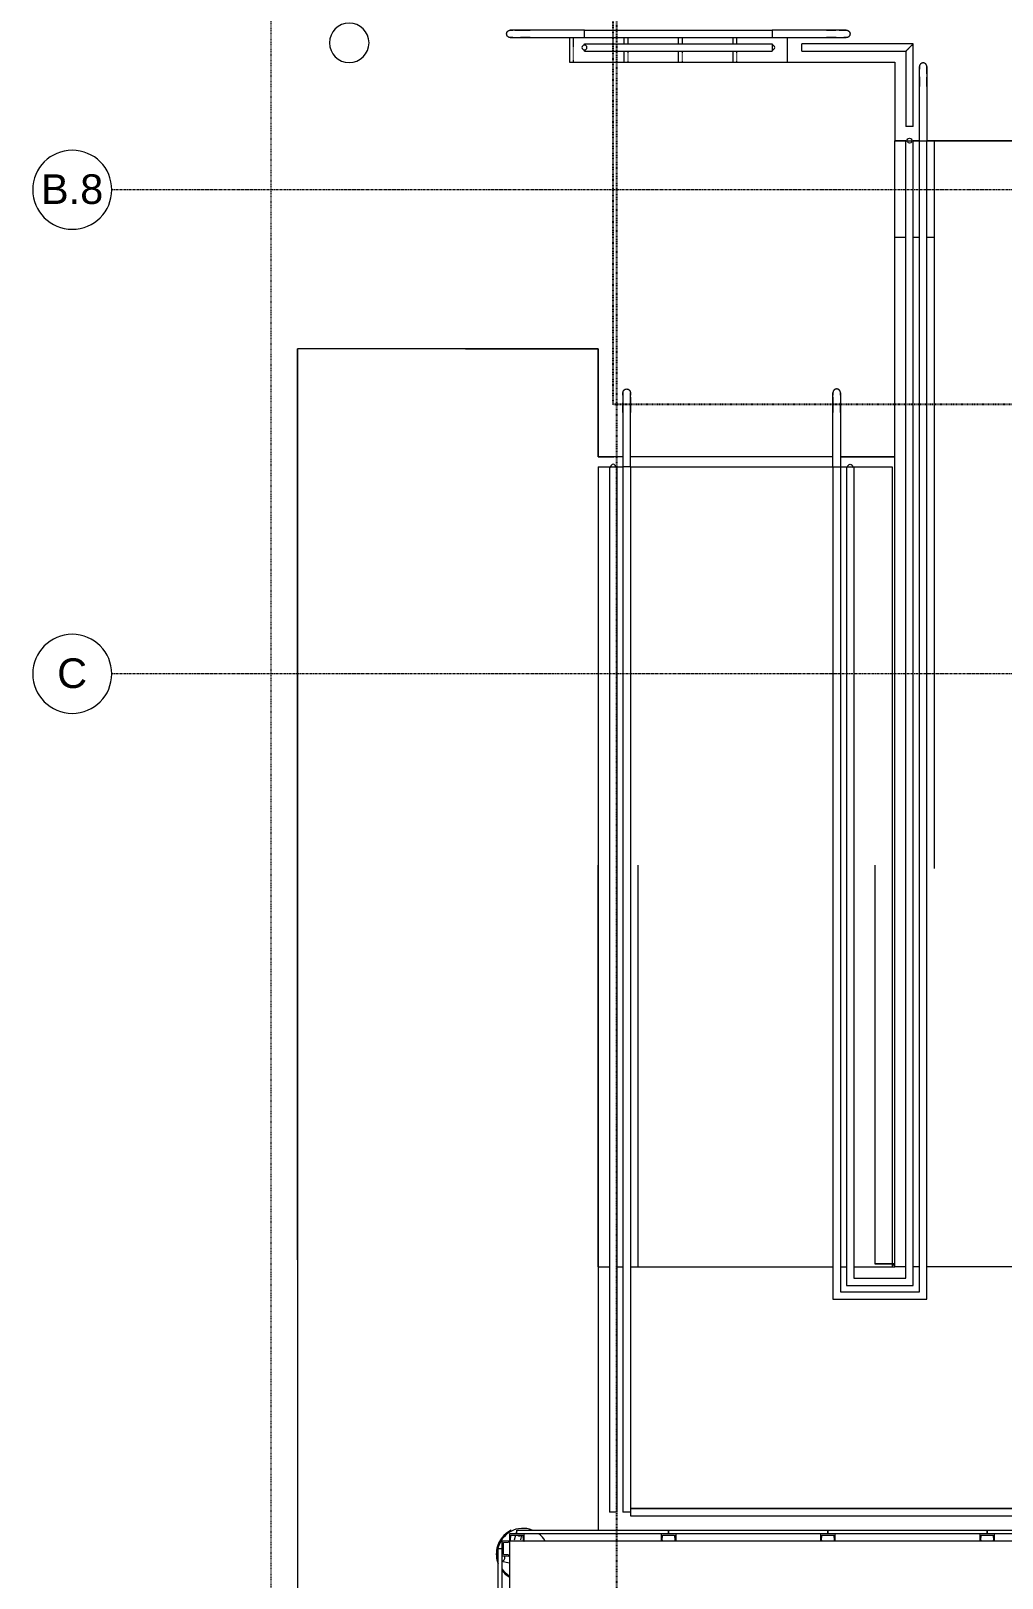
# Model space of a CAD drawing. Header units: inches. Extents: x -4058 to -1781, y 9814 to 12264.
# Drawn here: x -4058.1 to -3861.6, y 11004.1 to 11317.3 of the extents above; entities that cross this region are included whole.
import ezdxf

# ---------------------------------------------------------------- set-up
doc = ezdxf.new("R2010")
doc.units = ezdxf.units.IN
doc.header["$MEASUREMENT"] = 0
for name, pattern in [('Aligning Line 1_8_', [0.25, 0.125, -0.125]), ('Dash_2_', [0.25, 0.125, -0.125]), ('Grid Line 1_2_', [0.875, 0.5, -0.125, 0.125, -0.125]), ('Overhead 1_16_', [0.101562, 0.0625, -0.039062])]:
    doc.linetypes.add(name, pattern=pattern)
for name, color, linetype, lineweight in [('0-1', 7, 'Continuous', 5), ('0-2', 7, 'Continuous', 9), ('A-FLOR-1', 7, 'Continuous', 9), ('A-FLOR-HRAL-1', 7, 'Continuous', 9), ('A-FLOR-LEVL-1', 7, 'Continuous', 9), ('A-GLAZ-CURT-1', 7, 'Continuous', 9), ('A-GLAZ-CWMG-1', 7, 'Continuous', 9), ('A-WALL-1', 7, 'Continuous', 9), ('C-TOPO', 7, 'Continuous', 9), ('E-LITE-EQPM-1', 7, 'Continuous', 9), ('G-ANNO-SYMB', 111, 'Aligning Line 1_8_', 9), ('S-BEAM-1', 7, 'Continuous', 9), ('S-FNDN-1', 7, 'Continuous', 9), ('S-GRID-1', 1, 'Grid Line 1_2_', 9), ('S-GRID-IDEN', 1, 'Continuous', 9), ('S-STRS-1', 7, 'Continuous', 9), ('S-STRS-2', 7, 'Overhead 1_16_', 9)]:
    doc.layers.add(name, color=color, linetype=linetype, lineweight=lineweight)
doc.layers.add('0-3', color=250, linetype='Dash_2_')
doc.styles.add('Arial_1', font='arial.ttf', dxfattribs={"height": 6})

# ---------------------------------------------------------------- blocks, each defined once
blk = doc.blocks.new('Pathway_Cooper_McGraw-Edison _BSC-BRC_Round - Pathway_Cooper_McGraw-Edison _BSC-BRC_Round-2028611-UNIT PLANS - 1ST FLOOR')
at = {"layer": 'E-LITE-EQPM-1'}
for start, end in [(360, 180), (180, 360)]:
    blk.add_arc((0, 0), 4, start, end, dxfattribs=at)
blk = doc.blocks.new('Railing - Railing-2758094-UNIT PLANS - 1ST FLOOR')
at = {"layer": 'A-FLOR-HRAL-1'}
for p, q in [((-3879.57, 11314.74), (-3902.12, 11314.74)), ((-3902.12, 11313.24), (-3902.12, 11314.74)), ((-3902.12, 11313.24), (-3881.07, 11313.24)), ((-3881.07, 11313.24), (-3881.07, 11297.99)), ((-3879.57, 11297.99), (-3879.57, 11314.74)), ((-3879.57, 11297.99), (-3881.07, 11297.99))]:
    blk.add_line(p, q, dxfattribs=at)
blk.add_open_spline([(-3881.07, 11313.24), (-3881.07, 11313.24), (-3881.06, 11313.25), (-3881.02, 11313.29), (-3880.98, 11313.34), (-3880.93, 11313.38), (-3880.89, 11313.43), (-3880.84, 11313.47), (-3880.78, 11313.53), (-3880.71, 11313.6), (-3880.66, 11313.66), (-3880.61, 11313.7), (-3880.56, 11313.75), (-3880.52, 11313.8), (-3880.47, 11313.84), (-3880.42, 11313.89), (-3880.37, 11313.94), (-3880.32, 11313.99), (-3880.27, 11314.04), (-3880.23, 11314.09), (-3880.18, 11314.14), (-3880.13, 11314.18), (-3880.08, 11314.23), (-3880.04, 11314.28), (-3879.99, 11314.32), (-3879.95, 11314.36), (-3879.91, 11314.41), (-3879.85, 11314.46), (-3879.8, 11314.51), (-3879.76, 11314.55), (-3879.72, 11314.6), (-3879.67, 11314.64), (-3879.63, 11314.68), (-3879.59, 11314.73), (-3879.57, 11314.74), (-3879.57, 11314.74)], degree=3, knots=[0, 0, 0, 0, 0.083333, 0.125, 0.166667, 0.208333, 0.229167, 0.25, 0.291667, 0.333333, 0.354167, 0.375, 0.395833, 0.416667, 0.4375, 0.458333, 0.479167, 0.5, 0.520833, 0.541667, 0.5625, 0.583333, 0.604167, 0.625, 0.645833, 0.666667, 0.6875, 0.708333, 0.75, 0.770833, 0.791667, 0.833333, 0.875, 0.916667, 1, 1, 1, 1], dxfattribs=at)
blk = doc.blocks.new('Railing - 1_-2753954-UNIT PLANS - 1ST FLOOR')
at = {"layer": 'A-FLOR-HRAL-1'}
for p, q in [((2, 11), (2, 0)), ((3.5, 0), (3.5, 11)), ((2.75, 0), (2, 0)), ((3.5, 0), (2.75, 0))]:
    blk.add_line(p, q, dxfattribs=at)
at = {"layer": 'A-FLOR-HRAL-1', "flags": 128}
for points in [[(2, 15), (2, 15.03), (2, 15.06), (2.01, 15.09), (2.01, 15.12), (2.01, 15.15), (2.02, 15.18), (2.03, 15.21), (2.04, 15.24), (2.05, 15.26), (2.06, 15.29), (2.07, 15.32), (2.08, 15.35), (2.1, 15.37), (2.11, 15.4), (2.13, 15.42), (2.15, 15.45), (2.17, 15.47), (2.19, 15.49), (2.21, 15.52), (2.23, 15.54), (2.25, 15.56), (2.27, 15.58), (2.3, 15.6), (2.32, 15.61), (2.34, 15.63), (2.37, 15.65), (2.4, 15.66), (2.42, 15.68), (2.45, 15.69), (2.48, 15.7), (2.51, 15.71), (2.53, 15.72), (2.56, 15.73), (2.59, 15.73), (2.62, 15.74), (2.65, 15.74), (2.68, 15.75), (2.71, 15.75), (2.74, 15.75)], [(2.75, 15.75), (2.78, 15.75), (2.81, 15.75), (2.84, 15.74), (2.87, 15.74), (2.9, 15.74), (2.93, 15.73), (2.96, 15.72), (2.99, 15.71), (3.01, 15.7), (3.04, 15.69), (3.07, 15.68), (3.1, 15.67), (3.12, 15.65), (3.15, 15.64), (3.17, 15.62), (3.2, 15.6), (3.22, 15.58), (3.24, 15.56), (3.27, 15.54), (3.29, 15.52), (3.31, 15.5)], [(2, 15), (2, 15), (2, 14.99), (2, 14.97), (2, 14.95), (2, 14.92), (2, 14.89), (2, 14.84), (2, 14.8), (2, 14.74), (2, 14.68), (2, 14.62), (2, 14.55), (2, 14.47), (2, 14.39), (2, 14.3), (2, 14.21), (2, 14.11), (2, 14.01), (2, 13.9), (2, 13.79), (2, 13.67), (2, 13.55), (2, 13.42), (2, 13.29), (2, 13.16), (2, 13.02), (2, 12.89), (2, 12.74), (2, 12.6), (2, 12.45), (2, 12.3), (2, 12.15), (2, 11.99), (2, 11.84), (2, 11.68), (2, 11.52), (2, 11.36), (2, 11.2), (2, 11.04), (2, 11)], [(2, 14.5), (2, 14.53), (2, 14.6), (2, 14.67), (2, 14.73), (2, 14.78), (2, 14.83), (2, 14.87), (2, 14.91), (2, 14.94), (2, 14.97), (2, 14.98), (2, 14.99), (2, 15)], [(2, 11), (2, 11.16), (2, 11.32), (2, 11.48), (2, 11.64), (2, 11.79), (2, 11.95), (2, 12.11), (2, 12.26), (2, 12.41), (2, 12.56), (2, 12.7), (2, 12.85), (2, 12.94)], [(3.31, 15.5), (3.33, 15.48), (3.35, 15.45), (3.36, 15.43), (3.38, 15.41), (3.4, 15.38), (3.41, 15.35), (3.43, 15.33), (3.44, 15.3), (3.45, 15.27), (3.46, 15.24), (3.47, 15.22), (3.48, 15.19), (3.48, 15.16), (3.49, 15.13), (3.49, 15.1), (3.5, 15.07), (3.5, 15.04), (3.5, 15.01)], [(3.5, 11), (3.5, 11.16), (3.5, 11.32), (3.5, 11.48), (3.5, 11.64), (3.5, 11.79), (3.5, 11.95), (3.5, 12.11), (3.5, 12.26), (3.5, 12.41), (3.5, 12.56), (3.5, 12.7), (3.5, 12.85), (3.5, 12.99), (3.5, 13.12), (3.5, 13.26), (3.5, 13.39), (3.5, 13.52), (3.5, 13.64), (3.5, 13.76), (3.5, 13.87), (3.5, 13.98), (3.5, 14.08), (3.5, 14.18), (3.5, 14.28), (3.5, 14.37), (3.5, 14.45), (3.5, 14.53), (3.5, 14.6), (3.5, 14.67), (3.5, 14.73), (3.5, 14.78), (3.5, 14.83), (3.5, 14.87), (3.5, 14.91), (3.5, 14.94), (3.5, 14.97), (3.5, 14.98), (3.5, 14.99), (3.5, 15), (3.5, 15)], [(3.5, 15), (3.5, 14.99), (3.5, 14.97), (3.5, 14.95), (3.5, 14.92), (3.5, 14.89), (3.5, 14.84), (3.5, 14.8), (3.5, 14.74), (3.5, 14.68), (3.5, 14.62), (3.5, 14.55), (3.5, 14.52)], [(3.5, 14.07), (3.5, 14.01), (3.5, 13.9), (3.5, 13.79), (3.5, 13.67), (3.5, 13.55), (3.5, 13.42), (3.5, 13.29), (3.5, 13.16), (3.5, 13.02), (3.5, 12.89), (3.5, 12.74), (3.5, 12.6), (3.5, 12.45), (3.5, 12.3), (3.5, 12.15), (3.5, 11.99), (3.5, 11.84), (3.5, 11.68), (3.5, 11.52), (3.5, 11.36), (3.5, 11.2), (3.5, 11.04), (3.5, 11)]]:
    blk.add_lwpolyline(points, dxfattribs=at)
at = {"layer": 'A-FLOR-HRAL-1'}
for start, end in [(360, 180), (180, 197.3351), (342.6649, 360)]:
    blk.add_arc((0, 0), 0.5, start, end, dxfattribs=at)
blk = doc.blocks.new('Railing - Railing-2760358-UNIT PLANS - 1ST FLOOR')
at = {"layer": 'A-FLOR-HRAL-1'}
for p, q in [((-3941.07, 11229.11), (-3939.57, 11229.11)), ((-3941.07, 11229.11), (-3941.07, 11067.11)), ((-3939.57, 11229.11), (-3939.57, 11067.11)), ((-3938.32, 11229.11), (-3938.32, 11067.11)), ((-3936.82, 11229.11), (-3936.82, 11067.11)), ((-3941.07, 11067.11), (-3941.07, 11017.49)), ((-3939.57, 11067.11), (-3939.57, 11017.49)), ((-3938.32, 11067.11), (-3938.32, 11017.49)), ((-3936.82, 11067.11), (-3936.82, 11017.49)), ((-3939.57, 11017.49), (-3941.07, 11017.49)), ((-3936.82, 11017.49), (-3938.32, 11017.49))]:
    blk.add_line(p, q, dxfattribs=at)
blk.add_blockref('Railing - 1_-2753954-UNIT PLANS - 1ST FLOOR', (-3940.32, 11229.11))
blk = doc.blocks.new('Railing - 1_-2749081-UNIT PLANS - 1ST FLOOR')
at = {"layer": 'A-FLOR-HRAL-1'}
for p, q in [((2, 0), (2, -11)), ((2, 0), (2.75, 0)), ((2.75, 0), (3.5, 0)), ((3.5, -11), (3.5, 0))]:
    blk.add_line(p, q, dxfattribs=at)
at = {"layer": 'A-FLOR-HRAL-1', "flags": 128}
for points in [[(2, -12.94), (2, -12.89), (2, -12.74), (2, -12.6), (2, -12.45), (2, -12.3), (2, -12.15), (2, -11.99), (2, -11.84), (2, -11.68), (2, -11.52), (2, -11.36), (2, -11.2), (2, -11.04), (2, -11)], [(2, -11), (2, -11.16), (2, -11.32), (2, -11.48), (2, -11.64), (2, -11.79), (2, -11.95), (2, -12.11), (2, -12.26), (2, -12.41), (2, -12.56), (2, -12.7), (2, -12.85), (2, -12.99), (2, -13.12), (2, -13.26), (2, -13.39), (2, -13.52), (2, -13.64), (2, -13.76), (2, -13.87), (2, -13.98), (2, -14.08), (2, -14.18), (2, -14.28), (2, -14.37), (2, -14.45), (2, -14.53), (2, -14.6), (2, -14.67), (2, -14.73), (2, -14.78), (2, -14.83), (2, -14.87), (2, -14.91), (2, -14.94), (2, -14.97), (2, -14.98), (2, -14.99), (2, -15), (2, -15)], [(3.5, -11), (3.5, -11.16), (3.5, -11.32), (3.5, -11.48), (3.5, -11.64), (3.5, -11.79), (3.5, -11.95), (3.5, -12.11), (3.5, -12.26), (3.5, -12.41), (3.5, -12.56), (3.5, -12.7), (3.5, -12.85)], [(3.5, -15), (3.5, -15), (3.5, -14.99), (3.5, -14.97), (3.5, -14.95), (3.5, -14.92), (3.5, -14.89), (3.5, -14.84), (3.5, -14.8), (3.5, -14.74), (3.5, -14.68), (3.5, -14.62), (3.5, -14.55), (3.5, -14.47), (3.5, -14.39), (3.5, -14.3), (3.5, -14.21), (3.5, -14.11), (3.5, -14.01), (3.5, -13.9), (3.5, -13.79), (3.5, -13.67), (3.5, -13.55), (3.5, -13.42), (3.5, -13.29), (3.5, -13.16), (3.5, -13.02), (3.5, -12.89), (3.5, -12.74), (3.5, -12.6), (3.5, -12.45), (3.5, -12.3), (3.5, -12.15), (3.5, -11.99), (3.5, -11.84), (3.5, -11.68), (3.5, -11.52), (3.5, -11.36), (3.5, -11.2), (3.5, -11.04), (3.5, -11)], [(2, -15), (2, -14.99), (2, -14.97), (2, -14.95), (2, -14.92), (2, -14.89), (2, -14.84), (2, -14.8), (2, -14.74), (2, -14.68), (2, -14.62), (2, -14.55), (2, -14.5)], [(2.75, -15.75), (2.72, -15.75), (2.69, -15.75), (2.66, -15.74), (2.63, -15.74), (2.6, -15.74), (2.57, -15.73), (2.54, -15.72), (2.51, -15.71), (2.49, -15.7), (2.46, -15.69), (2.43, -15.68), (2.4, -15.67), (2.38, -15.65), (2.35, -15.64), (2.33, -15.62), (2.3, -15.6), (2.28, -15.58), (2.26, -15.56), (2.23, -15.54), (2.21, -15.52), (2.19, -15.5), (2.17, -15.48), (2.15, -15.45), (2.14, -15.43), (2.12, -15.41), (2.1, -15.38), (2.09, -15.35), (2.07, -15.33), (2.06, -15.3), (2.05, -15.27), (2.04, -15.24), (2.03, -15.22), (2.02, -15.19), (2.02, -15.16), (2.01, -15.13), (2.01, -15.1), (2, -15.07), (2, -15.04), (2, -15.01)], [(3.5, -15), (3.5, -15.03), (3.5, -15.06), (3.49, -15.09), (3.49, -15.12), (3.49, -15.15), (3.48, -15.18), (3.47, -15.21), (3.46, -15.24), (3.45, -15.26), (3.44, -15.29), (3.43, -15.32), (3.42, -15.35), (3.4, -15.37), (3.39, -15.4), (3.37, -15.42), (3.35, -15.45), (3.33, -15.47), (3.31, -15.49), (3.29, -15.52), (3.27, -15.54), (3.25, -15.56), (3.23, -15.58), (3.2, -15.6), (3.18, -15.61), (3.16, -15.63), (3.13, -15.65), (3.1, -15.66), (3.08, -15.68), (3.05, -15.69), (3.02, -15.7), (2.99, -15.71), (2.97, -15.72), (2.94, -15.73), (2.91, -15.73), (2.88, -15.74), (2.85, -15.74), (2.82, -15.75), (2.79, -15.75), (2.76, -15.75)], [(3.5, -13.54), (3.5, -13.64), (3.5, -13.76), (3.5, -13.87), (3.5, -13.98), (3.5, -14.08), (3.5, -14.18), (3.5, -14.28), (3.5, -14.37), (3.5, -14.45), (3.5, -14.53), (3.5, -14.6), (3.5, -14.67), (3.5, -14.73), (3.5, -14.78), (3.5, -14.83), (3.5, -14.87), (3.5, -14.91), (3.5, -14.94), (3.5, -14.97), (3.5, -14.98), (3.5, -14.99), (3.5, -15)]]:
    blk.add_lwpolyline(points, dxfattribs=at)
at = {"layer": 'A-FLOR-HRAL-1'}
for start, end in [(360, 180), (180, 360)]:
    blk.add_arc((0, 0), 0.5, start, end, dxfattribs=at)
blk = doc.blocks.new('Railing - Railing-2760362-UNIT PLANS - 1ST FLOOR')
at = {"layer": 'A-FLOR-HRAL-1'}
for p, q in [((-3881.07, 11295.11), (-3879.57, 11295.11)), ((-3881.07, 11067.11), (-3881.07, 11295.11)), ((-3879.57, 11067.11), (-3879.57, 11295.11)), ((-3878.32, 11067.11), (-3878.32, 11295.11)), ((-3876.82, 11067.11), (-3876.82, 11295.11)), ((-3895.82, 11229.11), (-3895.82, 11067.11)), ((-3894.32, 11229.11), (-3894.32, 11067.11)), ((-3893.07, 11229.11), (-3891.57, 11229.11)), ((-3893.07, 11229.11), (-3893.07, 11067.11)), ((-3891.57, 11229.11), (-3891.57, 11067.11)), ((-3895.82, 11067.11), (-3895.82, 11060.61)), ((-3894.32, 11067.11), (-3894.32, 11062.11)), ((-3893.07, 11067.11), (-3893.07, 11063.36)), ((-3891.57, 11067.11), (-3891.57, 11064.86)), ((-3881.07, 11064.86), (-3881.07, 11067.11)), ((-3879.57, 11063.36), (-3879.57, 11067.11)), ((-3878.32, 11062.11), (-3878.32, 11067.11)), ((-3876.82, 11060.61), (-3876.82, 11067.11)), ((-3893.07, 11063.36), (-3879.57, 11063.36)), ((-3891.57, 11064.86), (-3881.07, 11064.86)), ((-3895.82, 11060.61), (-3876.82, 11060.61)), ((-3894.32, 11062.11), (-3878.32, 11062.11))]:
    blk.add_line(p, q, dxfattribs=at)
at = {"extrusion": (0, 0, -1), "zscale": -1, "rotation": 180}
blk.add_blockref('Railing - 1_-2749081-UNIT PLANS - 1ST FLOOR', (3880.32, 11295.11), dxfattribs=at)
at = {"extrusion": (0, 0, -1), "zscale": -1}
blk.add_blockref('Railing - 1_-2753954-UNIT PLANS - 1ST FLOOR', (3892.32, 11229.11), dxfattribs=at)
blk = doc.blocks.new('Top Rail Type - Top Rail_Internal_-2760760-UNIT PLANS - 1ST FLOOR')
at = {"layer": 'A-FLOR-HRAL-1'}
for p, q in [((-3835.45, 11307.11), (-3835.45, 11295.15)), ((-3834.79, 11307.11), (-3834.61, 11307.11)), ((-3833.95, 11295.15), (-3833.95, 11307.11)), ((-3835.45, 11295.15), (-3835.45, 11067.15)), ((-3833.95, 11067.15), (-3833.95, 11295.15)), ((-3835.45, 11067.15), (-3835.45, 11018.24)), ((-3833.95, 11016.74), (-3833.95, 11067.15)), ((-3835.45, 11018.24), (-3936.82, 11018.24)), ((-3936.82, 11017.4), (-3936.82, 11017.58)), ((-3936.82, 11016.74), (-3833.95, 11016.74))]:
    blk.add_line(p, q, dxfattribs=at)
for points in [[(-3834.61, 11295.11), (-3834.64, 11295.11), (-3834.7, 11295.11), (-3834.76, 11295.11), (-3834.79, 11295.11)], [(-3834.61, 11067.11), (-3834.64, 11067.11), (-3834.7, 11067.11), (-3834.76, 11067.11), (-3834.79, 11067.11)]]:
    blk.add_open_spline(points, degree=3, dxfattribs=at)
blk.add_open_spline([(-3834.61, 11017.4), (-3834.62, 11017.41), (-3834.65, 11017.44), (-3834.7, 11017.49), (-3834.75, 11017.54), (-3834.78, 11017.57), (-3834.79, 11017.58)], degree=3, knots=[0.46086968, 0.46086968, 0.46086968, 0.46086968, 0.47916667, 0.5, 0.52083333, 0.53913032, 0.53913032, 0.53913032, 0.53913032], dxfattribs=at)
blk = doc.blocks.new('Top Rail Type - Top Rail_Internal_-V11-UNIT PLANS - 1ST FLOOR')
at = {"layer": 'A-FLOR-HRAL-1'}
for p, q in [((-3835.45, 11307.11), (-3833.95, 11307.11)), ((-3835.45, 11295.11), (-3835.45, 11307.11)), ((-3833.95, 11295.11), (-3833.95, 11307.11)), ((-3835.45, 11067.11), (-3835.45, 11295.11)), ((-3833.95, 11067.11), (-3833.95, 11295.11)), ((-3835.45, 11018.24), (-3835.45, 11067.11)), ((-3833.95, 11016.74), (-3833.95, 11067.11)), ((-3936.82, 11018.24), (-3936.82, 11016.74)), ((-3936.82, 11018.24), (-3835.45, 11018.24)), ((-3936.82, 11016.74), (-3833.95, 11016.74))]:
    blk.add_line(p, q, dxfattribs=at)
blk = doc.blocks.new('Horizontal_Siding - Horizontal_Siding-2854790-UNIT PLANS - 1ST FLOOR')
at = {"layer": 'A-GLAZ-CURT-1'}
for p, q in [((-16.33, 2.25), (16.33, 2.25)), ((-16.33, 1.5), (-16.33, 2.25)), ((14.83, 1.5), (-14.83, 1.5)), ((16.33, 2.25), (16.33, 1.5))]:
    blk.add_line(p, q, dxfattribs=at)
blk = doc.blocks.new('Rectangular Mullion - RAILING POST-2680134-UNIT PLANS - 1ST FLOOR')
at = {"layer": 'A-GLAZ-CWMG-1'}
for p, q in [((-3, -1.5), (-3, 0)), ((0, 0), (0, -1.5)), ((0, -1.5), (-3, -1.5)), ((-2.79, -0.21), (-2.72, -1.18)), ((-2.72, -1.18), (-0.28, -1.18)), ((-0.28, -1.18), (-0.21, -0.21))]:
    blk.add_line(p, q, dxfattribs=at)
for centre, start, end in [((-3, -0.21), 359.472, 90), ((0, -0.21), 90, 180.528)]:
    blk.add_arc(centre, 0.21, start, end, dxfattribs=at)
blk = doc.blocks.new('Horizontal_Siding - Horizontal_Siding-2854786-UNIT PLANS - 1ST FLOOR')
at = {"layer": 'A-GLAZ-CURT-1'}
for p, q in [((-15.37, 2.25), (15.37, 2.25)), ((-15.37, 1.5), (-15.37, 2.25)), ((13.87, 1.5), (-13.87, 1.5)), ((15.37, 2.25), (15.37, 1.5))]:
    blk.add_line(p, q, dxfattribs=at)
blk = doc.blocks.new('Horizontal_Siding - Horizontal_Siding-2854787-UNIT PLANS - 1ST FLOOR')
at = {"layer": 'A-GLAZ-CURT-1'}
for p, q in [((-16.12, 2.25), (16.12, 2.25)), ((-16.12, 1.5), (-16.12, 2.25)), ((14.62, 1.5), (-14.62, 1.5)), ((16.12, 2.25), (16.12, 1.5))]:
    blk.add_line(p, q, dxfattribs=at)
blk = doc.blocks.new('Rectangular Mullion - RAILING POST-2805729-UNIT PLANS - 1ST FLOOR')
at = {"layer": 'A-GLAZ-CWMG-1'}
for p, q in [((-1.5, -1.5), (-1.5, 0)), ((1.5, 0), (1.5, -1.5)), ((1.5, -1.5), (-1.5, -1.5)), ((-1.29, -0.21), (-1.22, -1.18)), ((-1.22, -1.18), (1.22, -1.18)), ((1.22, -1.18), (1.29, -0.21))]:
    blk.add_line(p, q, dxfattribs=at)
for centre, radius, start, end in [((-1.5, -0.21), 0.211, 359.472, 90), ((1.5, -0.21), 0.21, 90, 180.528)]:
    blk.add_arc(centre, radius, start, end, dxfattribs=at)
blk = doc.blocks.new('Rectangular Mullion - RAILING POST-2666422-UNIT PLANS - 1ST FLOOR')
at = {"layer": 'A-GLAZ-CWMG-1'}
for p, q in [((-1.5, -1.5), (-1.5, 0)), ((1.5, 0), (1.5, -1.5)), ((1.5, -1.5), (-1.5, -1.5)), ((-1.29, -0.21), (-1.22, -1.18)), ((-1.22, -1.18), (1.22, -1.18)), ((1.22, -1.18), (1.29, -0.21))]:
    blk.add_line(p, q, dxfattribs=at)
for centre, radius, start, end in [((-1.5, -0.21), 0.211, 359.472, 90), ((1.5, -0.21), 0.21, 90, 180.528)]:
    blk.add_arc(centre, radius, start, end, dxfattribs=at)
blk = doc.blocks.new('Rectangular Mullion - RAILING POST-2806288-UNIT PLANS - 1ST FLOOR')
at = {"layer": 'A-GLAZ-CWMG-1'}
for p, q in [((-3, 0), (-3, -1.5)), ((0, -1.5), (0, 0)), ((-3, -1.5), (0, -1.5)), ((-2.72, -1.18), (-2.79, -0.21)), ((-0.28, -1.18), (-2.72, -1.18)), ((-0.21, -0.21), (-0.28, -1.18))]:
    blk.add_line(p, q, dxfattribs=at)
for centre, radius, start, end in [((-3, -0.21), 0.211, 359.472, 90), ((0, -0.21), 0.21, 90, 180.528)]:
    blk.add_arc(centre, radius, start, end, dxfattribs=at)
blk = doc.blocks.new('Railing - 1_-2749080-UNIT PLANS - 1ST FLOOR')
at = {"layer": 'A-FLOR-HRAL-1'}
for p, q in [((2, 11), (2, 0)), ((3.5, 0), (3.5, 11))]:
    blk.add_line(p, q, dxfattribs=at)
at = {"layer": 'A-FLOR-HRAL-1', "flags": 128}
for points in [[(2, 15), (2, 15.03), (2, 15.06), (2.01, 15.09), (2.01, 15.12), (2.01, 15.15), (2.02, 15.18), (2.03, 15.21), (2.04, 15.24), (2.05, 15.26), (2.06, 15.29), (2.07, 15.32), (2.08, 15.35), (2.1, 15.37), (2.11, 15.4), (2.13, 15.42), (2.15, 15.45), (2.17, 15.47), (2.19, 15.49), (2.21, 15.52), (2.23, 15.54), (2.25, 15.56), (2.27, 15.58), (2.3, 15.6), (2.32, 15.61), (2.34, 15.63), (2.37, 15.65), (2.4, 15.66), (2.42, 15.68), (2.45, 15.69), (2.48, 15.7), (2.51, 15.71), (2.53, 15.72), (2.56, 15.73), (2.59, 15.73), (2.62, 15.74), (2.65, 15.74), (2.68, 15.75), (2.71, 15.75), (2.74, 15.75)], [(2.75, 15.75), (2.78, 15.75), (2.81, 15.75), (2.84, 15.74), (2.87, 15.74), (2.9, 15.74), (2.93, 15.73), (2.96, 15.72), (2.99, 15.71), (3.01, 15.7), (3.04, 15.69), (3.07, 15.68), (3.1, 15.67), (3.11, 15.66)], [(2, 15), (2, 15), (2, 14.99), (2, 14.97), (2, 14.95), (2, 14.92), (2, 14.89), (2, 14.84), (2, 14.8), (2, 14.74), (2, 14.68), (2, 14.62), (2, 14.55), (2, 14.47), (2, 14.39), (2, 14.3), (2, 14.21), (2, 14.11), (2, 14.01), (2, 13.9), (2, 13.79), (2, 13.67), (2, 13.55), (2, 13.42), (2, 13.29), (2, 13.16), (2, 13.02), (2, 12.89), (2, 12.74), (2, 12.6), (2, 12.45), (2, 12.3), (2, 12.15), (2, 11.99), (2, 11.84), (2, 11.68), (2, 11.52), (2, 11.36), (2, 11.2), (2, 11.04), (2, 11)], [(2, 14.5), (2, 14.53), (2, 14.6), (2, 14.67), (2, 14.73), (2, 14.78), (2, 14.83), (2, 14.87), (2, 14.91), (2, 14.94), (2, 14.97), (2, 14.98), (2, 14.99), (2, 15)], [(2, 11), (2, 11.16), (2, 11.32), (2, 11.48), (2, 11.64), (2, 11.79), (2, 11.95), (2, 12.11), (2, 12.26), (2, 12.41), (2, 12.56), (2, 12.7), (2, 12.85), (2, 12.94)], [(3.12, 15.65), (3.15, 15.64), (3.17, 15.62), (3.2, 15.6), (3.22, 15.58), (3.24, 15.56), (3.27, 15.54), (3.29, 15.52), (3.31, 15.5), (3.33, 15.48), (3.35, 15.45), (3.36, 15.43), (3.38, 15.41), (3.4, 15.38), (3.41, 15.35), (3.43, 15.33), (3.44, 15.3), (3.45, 15.27), (3.46, 15.24), (3.47, 15.22), (3.48, 15.19), (3.48, 15.16), (3.49, 15.13), (3.49, 15.1), (3.5, 15.07), (3.5, 15.04), (3.5, 15.01)], [(3.5, 11), (3.5, 11.16), (3.5, 11.32), (3.5, 11.48), (3.5, 11.64), (3.5, 11.79), (3.5, 11.95), (3.5, 12.11), (3.5, 12.26), (3.5, 12.41), (3.5, 12.56), (3.5, 12.7), (3.5, 12.85), (3.5, 12.99), (3.5, 13.12), (3.5, 13.26), (3.5, 13.39), (3.5, 13.52), (3.5, 13.64), (3.5, 13.76), (3.5, 13.87), (3.5, 13.98), (3.5, 14.08), (3.5, 14.18), (3.5, 14.28), (3.5, 14.37), (3.5, 14.45), (3.5, 14.53), (3.5, 14.6), (3.5, 14.67), (3.5, 14.73), (3.5, 14.78), (3.5, 14.83), (3.5, 14.87), (3.5, 14.91), (3.5, 14.94), (3.5, 14.97), (3.5, 14.98), (3.5, 14.99), (3.5, 15), (3.5, 15)], [(3.5, 15), (3.5, 14.99), (3.5, 14.97), (3.5, 14.95), (3.5, 14.92), (3.5, 14.89), (3.5, 14.84), (3.5, 14.8), (3.5, 14.74), (3.5, 14.68), (3.5, 14.62), (3.5, 14.55), (3.5, 14.52)], [(3.5, 14.07), (3.5, 14.01), (3.5, 13.9), (3.5, 13.79), (3.5, 13.67), (3.5, 13.55), (3.5, 13.42), (3.5, 13.29), (3.5, 13.16), (3.5, 13.02), (3.5, 12.89), (3.5, 12.74), (3.5, 12.6), (3.5, 12.45), (3.5, 12.3), (3.5, 12.15), (3.5, 11.99), (3.5, 11.84), (3.5, 11.68), (3.5, 11.52), (3.5, 11.36), (3.5, 11.2), (3.5, 11.04), (3.5, 11)]]:
    blk.add_lwpolyline(points, dxfattribs=at)
at = {"layer": 'A-FLOR-HRAL-1'}
for start, end in [(360, 180), (180, 360)]:
    blk.add_arc((0, 0), 0.5, start, end, dxfattribs=at)
blk = doc.blocks.new('Railing - 1_-V19-UNIT PLANS - 1ST FLOOR')
at = {"layer": 'A-FLOR-HRAL-1'}
for p, q in [((2, 0), (2, -11)), ((3.5, -11), (3.5, 0))]:
    blk.add_line(p, q, dxfattribs=at)
at = {"layer": 'A-FLOR-HRAL-1', "flags": 128}
for points in [[(2, -12.94), (2, -12.89), (2, -12.74), (2, -12.6), (2, -12.45), (2, -12.3), (2, -12.15), (2, -11.99), (2, -11.84), (2, -11.68), (2, -11.52), (2, -11.36), (2, -11.2), (2, -11.04), (2, -11)], [(2, -11), (2, -11.16), (2, -11.32), (2, -11.48), (2, -11.64), (2, -11.79), (2, -11.95), (2, -12.11), (2, -12.26), (2, -12.41), (2, -12.56), (2, -12.7), (2, -12.85), (2, -12.99), (2, -13.12), (2, -13.26), (2, -13.39), (2, -13.52), (2, -13.64), (2, -13.76), (2, -13.87), (2, -13.98), (2, -14.08), (2, -14.18), (2, -14.28), (2, -14.37), (2, -14.45), (2, -14.53), (2, -14.6), (2, -14.67), (2, -14.73), (2, -14.78), (2, -14.83), (2, -14.87), (2, -14.91), (2, -14.94), (2, -14.97), (2, -14.98), (2, -14.99), (2, -15), (2, -15)], [(3.5, -11), (3.5, -11.16), (3.5, -11.32), (3.5, -11.48), (3.5, -11.64), (3.5, -11.79), (3.5, -11.95), (3.5, -12.11), (3.5, -12.26), (3.5, -12.41), (3.5, -12.56), (3.5, -12.7), (3.5, -12.85)], [(3.5, -15), (3.5, -15), (3.5, -14.99), (3.5, -14.97), (3.5, -14.95), (3.5, -14.92), (3.5, -14.89), (3.5, -14.84), (3.5, -14.8), (3.5, -14.74), (3.5, -14.68), (3.5, -14.62), (3.5, -14.55), (3.5, -14.47), (3.5, -14.39), (3.5, -14.3), (3.5, -14.21), (3.5, -14.11), (3.5, -14.01), (3.5, -13.9), (3.5, -13.79), (3.5, -13.67), (3.5, -13.55), (3.5, -13.42), (3.5, -13.29), (3.5, -13.16), (3.5, -13.02), (3.5, -12.89), (3.5, -12.74), (3.5, -12.6), (3.5, -12.45), (3.5, -12.3), (3.5, -12.15), (3.5, -11.99), (3.5, -11.84), (3.5, -11.68), (3.5, -11.52), (3.5, -11.36), (3.5, -11.2), (3.5, -11.04), (3.5, -11)], [(2, -15), (2, -14.99), (2, -14.97), (2, -14.95), (2, -14.92), (2, -14.89), (2, -14.84), (2, -14.8), (2, -14.74), (2, -14.68), (2, -14.62), (2, -14.55), (2, -14.5)], [(2.75, -15.75), (2.72, -15.75), (2.69, -15.75), (2.66, -15.74), (2.63, -15.74), (2.6, -15.74), (2.57, -15.73), (2.54, -15.72), (2.51, -15.71), (2.49, -15.7), (2.46, -15.69), (2.43, -15.68), (2.4, -15.67), (2.38, -15.65), (2.35, -15.64), (2.33, -15.62), (2.3, -15.6), (2.28, -15.58), (2.26, -15.56), (2.23, -15.54), (2.21, -15.52), (2.19, -15.5), (2.17, -15.48), (2.15, -15.45), (2.14, -15.43), (2.12, -15.41), (2.1, -15.38), (2.09, -15.35), (2.07, -15.33), (2.06, -15.3), (2.05, -15.27), (2.04, -15.24), (2.03, -15.22), (2.02, -15.19), (2.02, -15.16), (2.01, -15.13), (2.01, -15.1), (2, -15.07), (2, -15.04), (2, -15.01)], [(3.5, -15), (3.5, -15.03), (3.5, -15.06), (3.49, -15.09), (3.49, -15.12), (3.49, -15.15), (3.48, -15.18), (3.47, -15.21), (3.46, -15.24), (3.45, -15.26), (3.44, -15.29), (3.43, -15.32), (3.42, -15.35), (3.4, -15.37), (3.39, -15.4), (3.37, -15.42), (3.35, -15.45), (3.33, -15.47), (3.31, -15.49), (3.29, -15.52), (3.27, -15.54), (3.25, -15.56), (3.23, -15.58), (3.2, -15.6), (3.18, -15.61), (3.16, -15.63), (3.13, -15.65), (3.1, -15.66), (3.08, -15.68), (3.05, -15.69), (3.02, -15.7), (2.99, -15.71), (2.97, -15.72), (2.94, -15.73), (2.91, -15.73), (2.88, -15.74), (2.85, -15.74), (2.82, -15.75), (2.79, -15.75), (2.76, -15.75)], [(3.5, -13.54), (3.5, -13.64), (3.5, -13.76), (3.5, -13.87), (3.5, -13.98), (3.5, -14.08), (3.5, -14.18), (3.5, -14.28), (3.5, -14.37), (3.5, -14.45), (3.5, -14.53), (3.5, -14.6), (3.5, -14.67), (3.5, -14.73), (3.5, -14.78), (3.5, -14.83), (3.5, -14.87), (3.5, -14.91), (3.5, -14.94), (3.5, -14.97), (3.5, -14.98), (3.5, -14.99), (3.5, -15)]]:
    blk.add_lwpolyline(points, dxfattribs=at)
at = {"layer": 'A-FLOR-HRAL-1'}
blk.add_arc((0, 0), 0.5, 180, 360, dxfattribs=at)
blk = doc.blocks.new('Railing - Railing-3398920-UNIT PLANS - 1ST FLOOR')
at = {"layer": 'A-FLOR-HRAL-1'}
for p, q in [((-3946.12, 11317.49), (-3908.12, 11317.49)), ((-3946.12, 11315.99), (-3946.12, 11317.49)), ((-3946.12, 11315.99), (-3908.12, 11315.99)), ((-3908.12, 11317.49), (-3908.12, 11315.99)), ((-3946.12, 11314.74), (-3908.12, 11314.74)), ((-3946.12, 11314.49), (-3946.12, 11314.74)), ((-3946.12, 11313.24), (-3946.12, 11313.49)), ((-3946.12, 11313.24), (-3908.12, 11313.24)), ((-3908.12, 11314.74), (-3908.12, 11313.24))]:
    blk.add_line(p, q, dxfattribs=at)
at = {"rotation": 90}
for name, p in [('Railing - 1_-2749080-UNIT PLANS - 1ST FLOOR', (-3946.12, 11313.99)), ('Railing - 1_-V19-UNIT PLANS - 1ST FLOOR', (-3908.12, 11313.99))]:
    blk.add_blockref(name, p, dxfattribs=at)
blk = doc.blocks.new('CTR - 1st Phase - Shell_rvt-1-UNIT PLANS - 1ST FLOOR')
at = {"layer": 'A-FLOR-1'}
for p, q in [((-3905.12, 11315.99), (-3905.12, 11310.99)), ((-3905.12, 11310.99), (-3883.32, 11310.99)), ((-3883.32, 11310.99), (-3883.32, 11295.11)), ((-3883.32, 11295.11), (-3881.07, 11295.11)), ((-3879.57, 11295.11), (-3878.32, 11295.11)), ((-3876.82, 11295.11), (-3835.45, 11295.11)), ((-3832.14, 11011.61), (-3961.32, 11011.61)), ((-3961.32, 11011.61), (-3961.32, 10874.99))]:
    blk.add_line(p, q, dxfattribs=at)
at = {"layer": 'A-FLOR-LEVL-1'}
for p, q in [((-3881.07, 11295.11), (-3883.32, 11295.11)), ((-3883.32, 11067.11), (-3883.32, 11295.11)), ((-3878.32, 11295.11), (-3879.57, 11295.11)), ((-3835.45, 11295.11), (-3876.82, 11295.11)), ((-3943.32, 11229.11), (-3941.07, 11229.11)), ((-3943.32, 11229.11), (-3943.32, 11067.11)), ((-3939.57, 11229.11), (-3938.32, 11229.11)), ((-3936.82, 11229.11), (-3895.82, 11229.11)), ((-3894.32, 11229.11), (-3893.07, 11229.11)), ((-3891.57, 11229.11), (-3883.82, 11229.11)), ((-3883.82, 11229.11), (-3883.82, 11067.11)), ((-3943.32, 11067.11), (-3941.07, 11067.11)), ((-3943.32, 11067.11), (-3943.32, 11013.86)), ((-3939.57, 11067.11), (-3938.32, 11067.11)), ((-3936.82, 11067.11), (-3895.82, 11067.11)), ((-3894.32, 11067.11), (-3893.07, 11067.11)), ((-3891.57, 11067.11), (-3883.82, 11067.11)), ((-3883.82, 11067.11), (-3883.32, 11067.11)), ((-3881.07, 11067.11), (-3883.32, 11067.11)), ((-3878.32, 11067.11), (-3879.57, 11067.11)), ((-3835.45, 11067.11), (-3876.82, 11067.11))]:
    blk.add_line(p, q, dxfattribs=at)
at = {"layer": 'S-STRS-1'}
for p, q in [((-3949.12, 11315.99), (-3949.12, 11310.99)), ((-3938.12, 11315.99), (-3938.12, 11314.74)), ((-3927.12, 11315.99), (-3927.12, 11314.74)), ((-3916.12, 11315.99), (-3916.12, 11314.74)), ((-3905.12, 11315.99), (-3905.12, 11310.99)), ((-3938.12, 11313.24), (-3938.12, 11310.99)), ((-3927.12, 11313.24), (-3927.12, 11310.99)), ((-3916.12, 11313.24), (-3916.12, 11310.99)), ((-3949.12, 11310.99), (-3938.12, 11310.99)), ((-3938.12, 11310.99), (-3927.12, 11310.99)), ((-3927.12, 11310.99), (-3916.12, 11310.99)), ((-3916.12, 11310.99), (-3905.12, 11310.99))]:
    blk.add_line(p, q, dxfattribs=at)
at = {"layer": 'S-STRS-2'}
for p, q in [((-3948.37, 11315.99), (-3948.37, 11310.99)), ((-3937.37, 11315.99), (-3937.37, 11314.74)), ((-3926.37, 11315.99), (-3926.37, 11314.74)), ((-3915.37, 11315.99), (-3915.37, 11314.74)), ((-3937.37, 11313.24), (-3937.37, 11310.99)), ((-3926.37, 11313.24), (-3926.37, 11310.99)), ((-3915.37, 11313.24), (-3915.37, 11310.99))]:
    blk.add_line(p, q, dxfattribs=at)
at = {"layer": '0-2'}
for name, p in [('Pathway_Cooper_McGraw-Edison _BSC-BRC_Round - Pathway_Cooper_McGraw-Edison _BSC-BRC_Round-2028611-UNIT PLANS - 1ST FLOOR', (-3993.72, 11314.93)), ('Railing - Railing-3398920-UNIT PLANS - 1ST FLOOR', (0, 0)), ('Railing - Railing-2758094-UNIT PLANS - 1ST FLOOR', (0, 0)), ('Railing - Railing-2760362-UNIT PLANS - 1ST FLOOR', (0, 0)), ('Top Rail Type - Top Rail_Internal_-2760760-UNIT PLANS - 1ST FLOOR', (0, 0)), ('Top Rail Type - Top Rail_Internal_-V11-UNIT PLANS - 1ST FLOOR', (0, 0)), ('Railing - Railing-2760358-UNIT PLANS - 1ST FLOOR', (0, 0)), ('Horizontal_Siding - Horizontal_Siding-2854786-UNIT PLANS - 1ST FLOOR', (-3944.46, 11011.61)), ('Horizontal_Siding - Horizontal_Siding-2854787-UNIT PLANS - 1ST FLOOR', (-3912.97, 11011.61)), ('Horizontal_Siding - Horizontal_Siding-2854787-UNIT PLANS - 1ST FLOOR', (-3880.74, 11011.61)), ('Horizontal_Siding - Horizontal_Siding-2854786-UNIT PLANS - 1ST FLOOR', (-3849.25, 11011.61))]:
    blk.add_blockref(name, p, dxfattribs=at)
for name, p, rotation in [('Rectangular Mullion - RAILING POST-2806288-UNIT PLANS - 1ST FLOOR', (-3961.32, 11011.61), 180), ('Horizontal_Siding - Horizontal_Siding-2854790-UNIT PLANS - 1ST FLOOR', (-3961.32, 10993.79), 89.99999999999997)]:
    blk.add_blockref(name, p, dxfattribs=dict(at, rotation=rotation))
at = {"layer": '0-2', "extrusion": (0, 0, -1)}
for name, p, rotation in [('Rectangular Mullion - RAILING POST-2805729-UNIT PLANS - 1ST FLOOR', (3929.09, 11011.61), 180), ('Rectangular Mullion - RAILING POST-2805729-UNIT PLANS - 1ST FLOOR', (3896.85, 11011.61), 180), ('Rectangular Mullion - RAILING POST-2666422-UNIT PLANS - 1ST FLOOR', (3864.62, 11011.61), 180), ('Rectangular Mullion - RAILING POST-2680134-UNIT PLANS - 1ST FLOOR', (3961.32, 11011.61), 90.00000000000001)]:
    blk.add_blockref(name, p, dxfattribs=dict(at, rotation=rotation))
blk = doc.blocks.new('CTR  - Topography_rvt-1-UNIT PLANS - 1ST FLOOR')
at = {"layer": 'C-TOPO'}
for p, q in [((-4004.17, 11201.19), (-4004.17, 11252.99)), ((-3970.19, 11252.99), (-4004.17, 11252.99)), ((-3970.19, 11252.99), (-4004.17, 11252.99)), ((-4004.17, 11252.99), (-4004.17, 11201.19)), ((-3970.19, 11252.99), (-3943.32, 11252.99)), ((-3943.32, 11252.99), (-3970.19, 11252.99)), ((-3943.32, 11231.11), (-3943.32, 11252.99)), ((-3943.32, 11252.99), (-3943.32, 11231.11)), ((-3943.32, 11231.11), (-3940.2, 11231.11)), ((-3940.2, 11231.11), (-3943.32, 11231.11)), ((-3938.32, 11231.11), (-3940.2, 11231.11)), ((-3938.32, 11231.11), (-3940.2, 11231.11)), ((-3895.95, 11231.11), (-3936.82, 11231.11)), ((-3895.95, 11231.11), (-3936.82, 11231.11)), ((-3895.82, 11231.11), (-3895.95, 11231.11)), ((-3895.95, 11231.11), (-3895.82, 11231.11)), ((-3883.32, 11231.11), (-3894.32, 11231.11)), ((-3894.32, 11231.11), (-3883.32, 11231.11)), ((-4004.17, 11068.59), (-4004.17, 11201.19)), ((-4004.17, 11201.19), (-4004.17, 11068.59)), ((-4004.17, 11068.59), (-4004.17, 11068.54)), ((-4004.17, 11068.54), (-4004.17, 11068.59)), ((-4004.17, 11068.54), (-4004.17, 10874.99)), ((-4004.17, 11068.54), (-4004.17, 10874.99))]:
    blk.add_line(p, q, dxfattribs=at)
blk = doc.blocks.new('316600 - Special Foundations - Diamond Pier - Generic - 316600 - Special Foundations - Diamond Pier - Generic-V119-UNIT PLANS - 1ST FLOOR')
at = {"layer": 'S-FNDN-1'}
for p, q in [((-1.54, 3.8), (-1.77, 2.8)), ((-1.42, 4.32), (-1.47, 4.12)), ((-0.47, 2.87), (-0.26, 3.8)), ((-4.27, -1.43), (-2.8, -1.77)), ((-2.86, -0.48), (-3.27, -0.38))]:
    blk.add_line(p, q, dxfattribs=at)
for radius, start, end in [(5.41, 116.634, 166.9807), (5.21, 69.3118, 166.9807), (5.21, 30.4651, 52.255), (5.41, 166.9807, 201.3355), (5.21, 166.9807, 193.4113), (5.21, 214.7051, 237.5864), (5.41, 217.6172, 238.8653)]:
    blk.add_arc((0, 0), radius, start, end, dxfattribs=at)
for centre, major_axis, start_param, end_param in [((-0.81, 4.18), (-0.609, 0.141), 5.724761, 6.698069), ((-0.81, 4.18), (-0.609, 0.141), 1.18371, 1.570796), ((-0.81, 4.18), (-0.609, 0.141), 1.570796, 2.547178), ((-4.18, -0.81), (0.141, 0.609), 3.242164, 4.712389), ((-4.18, -0.81), (0.141, 0.609), 4.712389, 5.668597)]:
    blk.add_ellipse(centre, major_axis=major_axis, ratio=0.764544, start_param=start_param, end_param=end_param, dxfattribs=at)
blk = doc.blocks.new('L-Angle - GALV_ ANGLE - T_B_D_-1693364-UNIT PLANS - 1ST FLOOR')
at = {"layer": 'S-BEAM-1'}
for p, q in [((-3887.32, 11148.43), (-3887.32, 11067.77)), ((-3883.32, 11067.77), (-3887.32, 11067.77)), ((-3887.07, 11067.75), (-3883.82, 11067.75)), ((-3883.57, 11067.73), (-3883.57, 11067.46))]:
    blk.add_line(p, q, dxfattribs=at)
for centre, start_param, end_param in [((-3887.07, 11067.77), 3.141593, 4.712389), ((-3883.82, 11067.73), 0, 1.570796), ((-3883.32, 11067.46), 3.141593, 4.712389)]:
    blk.add_ellipse(centre, major_axis=(0.25, 0), ratio=0.081776, start_param=start_param, end_param=end_param, dxfattribs=at)
blk = doc.blocks.new('CTR - 1st Phase - Structure_rvt-1-UNIT PLANS - 1ST FLOOR')
at = {"layer": 'A-WALL-1'}
for p, q in [((-3883.32, 11275.54), (-3883.32, 11295.11)), ((-3875.32, 11295.11), (-3875.32, 11275.54)), ((-3883.32, 11147.8), (-3883.32, 11275.54)), ((-3881.07, 11275.54), (-3883.32, 11275.54)), ((-3878.32, 11275.54), (-3879.57, 11275.54)), ((-3875.32, 11275.54), (-3876.82, 11275.54)), ((-3875.32, 11275.54), (-3875.32, 11147.8)), ((-3943.32, 11067.11), (-3943.32, 11148.43)), ((-3935.32, 11148.43), (-3935.32, 11067.11))]:
    blk.add_line(p, q, dxfattribs=at)
at = {"layer": '0-2'}
for name, p in [('L-Angle - GALV_ ANGLE - T_B_D_-1693364-UNIT PLANS - 1ST FLOOR', (0, 0)), ('316600 - Special Foundations - Diamond Pier - Generic - 316600 - Special Foundations - Diamond Pier - Generic-V119-UNIT PLANS - 1ST FLOOR', (-3958.55, 11008.99))]:
    blk.add_blockref(name, p, dxfattribs=at)
blk = doc.blocks.new('Grid - Grid Head - Circle-50561-UNIT PLANS - 1ST FLOOR')
at = {"layer": 'S-GRID-IDEN'}
for start, end in [(360, 180), (180, 360)]:
    blk.add_arc((0, 0), 0.25, start, end, dxfattribs=at)

msp = doc.modelspace()

# ---------------------------------------------------------------- linework, layer by layer
at = {"layer": 'G-ANNO-SYMB'}
msp.add_line((-4009.5295, 9846.2766), (-4009.5295, 12240.74859), dxfattribs=at)

# ---------------------------------------------------------------- block references
at = {"layer": '0-1'}
msp.add_blockref('CTR - 1st Phase - Shell_rvt-1-UNIT PLANS - 1ST FLOOR', (0, 0), dxfattribs=at)
at = {"layer": 'S-GRID-IDEN', "xscale": 31.99999999999999, "yscale": 31.99999999999999, "zscale": 31.99999999999999, "rotation": 89.99999999999987}
for p in [(-4049.7795, 11285.1894), (-4049.7795, 11187.1894)]:
    msp.add_blockref('Grid - Grid Head - Circle-50561-UNIT PLANS - 1ST FLOOR', p, dxfattribs=at)

# ---------------------------------------------------------------- texts
at = {"layer": 'S-GRID-IDEN', "char_height": 6, "attachment_point": 1, "style": 'Arial_1'}
for s, insert, width in [('B.8', (-4056.08401, 11288.31634), 15.251), ('C', (-4052.83362, 11190.31634), 7.373)]:
    msp.add_mtext(s, dxfattribs=dict(at, insert=insert, width=width))

# ---------------------------------------------------------------- next in the draw order: linework, layer by layer
at = {"layer": '0-3'}
for p, q in [((-3940.29498, 11241.72163), (-3940.29498, 12122.87704)), ((-3939.55451, 10791.90063), (-3939.55451, 11673.06109)), ((-2851.7738, 11241.72163), (-3940.29498, 11241.72163))]:
    msp.add_line(p, q, dxfattribs=at)
at = {"layer": 'G-ANNO-SYMB'}
for p, q in [((-3940.29498, 11241.72163), (-3940.29498, 12122.87704)), ((-3939.55451, 10791.90063), (-3939.55451, 11673.06109)), ((-2851.7738, 11241.72163), (-3940.29498, 11241.72163))]:
    msp.add_line(p, q, dxfattribs=at)
at = {"layer": 'S-GRID-1'}
for p, q in [((-1781.27288, 11285.1894), (-4041.7795, 11285.1894)), ((-1781.27288, 11187.1894), (-4041.7795, 11187.1894))]:
    msp.add_line(p, q, dxfattribs=at)

# ---------------------------------------------------------------- next in the draw order: block references
at = {"layer": '0-1'}
for name in ['CTR  - Topography_rvt-1-UNIT PLANS - 1ST FLOOR', 'CTR - 1st Phase - Structure_rvt-1-UNIT PLANS - 1ST FLOOR']:
    msp.add_blockref(name, (0, 0), dxfattribs=at)

doc.saveas('drawing.dxf')
